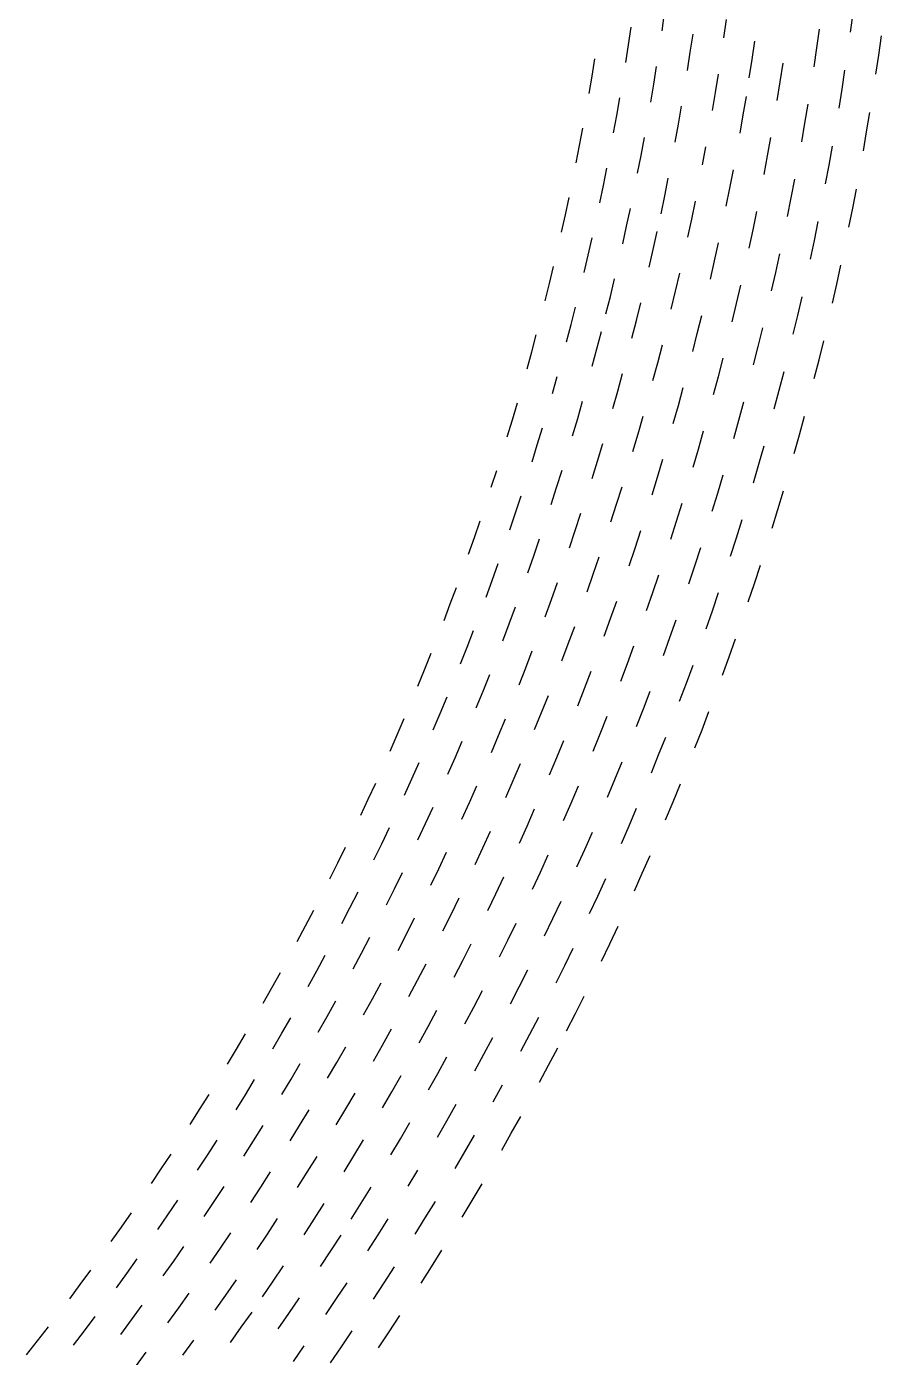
# Model space of a CAD drawing. Header units: metres. Extents: x -298 to 300, y -298 to 299.
# Drawn here: x 212.1 to 294.3, y -168 to -40 of the extents above; entities that cross this region are included whole.
import ezdxf

# ---------------------------------------------------------------- set-up
doc = ezdxf.new("R2010")
doc.units = ezdxf.units.M

msp = doc.modelspace()

# ---------------------------------------------------------------- linework, layer by layer
for p, q in [((273.17627, -40.427044, -692.8203), (273.422, -38.709606, -692.8203)), ((279.12445, -41.091442, -692.8203), (279.37427, -39.33659, -692.8203)), ((291.28198, -40.563885, -692.8203), (291.5282, -38.732708, -692.8203)), ((269.9483, -41.788708, -692.8203), (270.20264, -40.091473, -692.8203)), ((275.8916, -42.494946, -692.8203), (276.1502, -40.760357, -692.8203)), ((288.04895, -42.071148, -692.8203), (288.3047, -40.260235, -692.8203)), ((293.9939, -42.754986, -692.8203), (294.25385, -40.906536, -692.8203)), ((269.6833, -43.484325, -692.8203), (269.9483, -41.788708, -692.8203)), ((281.83606, -43.19218, -692.8203), (282.099, -41.42027, -692.8203)), ((287.7818, -43.880444, -692.8203), (288.04895, -42.071148, -692.8203)), ((266.44116, -44.784466, -692.8203), (266.71442, -43.109173, -692.8203)), ((275.62207, -44.227886, -692.8203), (275.8916, -42.494946, -692.8203)), ((281.562, -44.962475, -692.8203), (281.83606, -43.19218, -692.8203)), ((293.72235, -44.601757, -692.8203), (293.9939, -42.754986, -692.8203)), ((266.15747, -46.45802, -692.8203), (266.44116, -44.784466, -692.8203)), ((272.3745, -45.569805, -692.8203), (272.65247, -43.85722, -692.8203)), ((278.30908, -46.346172, -692.8203), (278.59192, -44.596294, -692.8203)), ((284.53253, -45.326366, -692.8203), (284.80884, -43.537457, -692.8203)), ((290.47443, -46.04777, -692.8203), (290.75507, -44.221508, -692.8203)), ((272.0857, -47.28062, -692.8203), (272.3745, -45.569805, -692.8203)), ((284.245, -47.113567, -692.8203), (284.53253, -45.326366, -692.8203)), ((290.18225, -47.872265, -692.8203), (290.47443, -46.04777, -692.8203)), ((268.82446, -48.560802, -692.8203), (269.12134, -46.870434, -692.8203)), ((278.01526, -48.09425, -692.8203), (278.30908, -46.346172, -692.8203)), ((280.9806, -48.497692, -692.8203), (281.27686, -46.73097, -692.8203)), ((268.51697, -50.24928, -692.8203), (268.82446, -48.560802, -692.8203)), ((274.74817, -49.41615, -692.8203), (275.0503, -47.68855, -692.8203)), ((280.67328, -50.262554, -692.8203), (280.9806, -48.497692, -692.8203)), ((286.91235, -49.297894, -692.8203), (287.2135, -47.493908, -692.8203)), ((292.83813, -50.13145, -692.8203), (293.14447, -48.29005, -692.8203)), ((265.24316, -51.467632, -692.8203), (265.5584, -49.799664, -692.8203)), ((274.43512, -51.141827, -692.8203), (274.74817, -49.41615, -692.8203)), ((286.5998, -51.099987, -692.8203), (286.91235, -49.297894, -692.8203)), ((271.15485, -52.401806, -692.8203), (271.47583, -50.696667, -692.8203)), ((283.3152, -52.46388, -692.8203), (283.63635, -50.682384, -692.8203)), ((292.52026, -51.970898, -692.8203), (292.83813, -50.13145, -692.8203)), ((264.91748, -53.133617, -692.8203), (265.24316, -51.467632, -692.8203)), ((270.82312, -54.1049, -692.8203), (271.15485, -52.401806, -692.8203)), ((277.0681, -53.327038, -692.8203), (277.39478, -51.58476, -692.8203)), ((282.9829, -54.24336, -692.8203), (283.3152, -52.46388, -692.8203)), ((289.23706, -53.334362, -692.8203), (289.5636, -51.515636, -692.8203)), ((267.53076, -55.302807, -692.8203), (267.87012, -53.620373, -692.8203)), ((288.89917, -55.151012, -692.8203), (289.23706, -53.334362, -692.8203)), ((273.4311, -56.306744, -692.8203), (273.7766, -54.5872, -692.8203)), ((279.6847, -55.545116, -692.8203), (280.02527, -53.786327, -692.8203)), ((285.59442, -56.49409, -692.8203), (285.94086, -54.698162, -692.8203)), ((267.1809, -56.983105, -692.8203), (267.53076, -55.302807, -692.8203)), ((279.33307, -57.30174, -692.8203), (279.6847, -55.545116, -692.8203)), ((291.4973, -57.47685, -692.8203), (291.84985, -55.643658, -692.8203)), ((263.87756, -58.118877, -692.8203), (264.23462, -56.4593, -692.8203)), ((269.76392, -59.201305, -692.8203), (270.1277, -57.50471, -692.8203)), ((273.07483, -58.02409, -692.8203), (273.4311, -56.306744, -692.8203)), ((276.0224, -58.54124, -692.8203), (276.38184, -56.80537, -692.8203)), ((285.2367, -58.287853, -692.8203), (285.59442, -56.49409, -692.8203)), ((291.1333, -59.30778, -692.8203), (291.4973, -57.47685, -692.8203)), ((263.51007, -59.776226, -692.8203), (263.87756, -58.118877, -692.8203)), ((275.65198, -60.274853, -692.8203), (276.0224, -58.54124, -692.8203)), ((281.91882, -59.56886, -692.8203), (282.28467, -57.79591, -692.8203)), ((287.81702, -60.58784, -692.8203), (288.1891, -58.777843, -692.8203)), ((269.38947, -60.89558, -692.8203), (269.76392, -59.201305, -692.8203)), ((272.32983, -61.451946, -692.8203), (272.7077, -59.739178, -692.8203)), ((281.54187, -61.33949, -692.8203), (281.91882, -59.56886, -692.8203)), ((266.068, -62.01048, -692.8203), (266.44952, -60.337017, -692.8203)), ((278.21204, -62.558025, -692.8203), (278.59674, -60.80827, -692.8203)), ((287.43347, -62.39552, -692.8203), (287.81702, -60.58784, -692.8203)), ((265.67603, -63.68153, -692.8203), (266.068, -62.01048, -692.8203)), ((271.94128, -63.162334, -692.8203), (272.32983, -61.451946, -692.8203)), ((277.8164, -64.305336, -692.8203), (278.21204, -62.558025, -692.8203)), ((284.09607, -63.655224, -692.8203), (284.48755, -61.86848, -692.8203)), ((262.34515, -64.73402, -692.8203), (262.74384, -63.083843, -692.8203)), ((274.4756, -65.46131, -692.8203), (274.87854, -63.734936, -692.8203)), ((283.69336, -65.43946, -692.8203), (284.09607, -63.655224, -692.8203)), ((289.9723, -64.78651, -692.8203), (290.37073, -62.96269, -692.8203)), ((261.9361, -66.38166, -692.8203), (262.34515, -64.73402, -692.8203)), ((268.2024, -65.964, -692.8203), (268.6087, -64.276985, -692.8203)), ((280.34436, -66.63679, -692.8203), (280.75464, -64.87351, -692.8203)), ((289.56238, -66.607796, -692.8203), (289.9723, -64.78651, -692.8203)), ((267.78552, -67.648415, -692.8203), (268.2024, -65.964, -692.8203)), ((274.0617, -67.18513, -692.8203), (274.4756, -65.46131, -692.8203)), ((286.21503, -67.80366, -692.8203), (286.6325, -66.00349, -692.8203)), ((264.43713, -68.67957, -692.8203), (264.8606, -67.01612, -692.8203)), ((270.71106, -68.27848, -692.8203), (271.13184, -66.57566, -692.8203)), ((276.5636, -69.53199, -692.8203), (276.99207, -67.7924, -692.8203)), ((279.92297, -68.39744, -692.8203), (280.34436, -66.63679, -692.8203)), ((285.7862, -69.60117, -692.8203), (286.21503, -67.80366, -692.8203)), ((264.00323, -70.34031, -692.8203), (264.43713, -68.67957, -692.8203)), ((270.27954, -69.978645, -692.8203), (270.71106, -68.27848, -692.8203)), ((282.4181, -70.77668, -692.8203), (282.85437, -69.00028, -692.8203)), ((260.6469, -71.308846, -692.8203), (261.08698, -69.669136, -692.8203)), ((266.92004, -71.009285, -692.8203), (267.35803, -69.33021, -692.8203)), ((276.12408, -71.2689, -692.8203), (276.5636, -69.53199, -692.8203)), ((288.26392, -72.055824, -692.8203), (288.70813, -70.24253, -692.8203)), ((260.1966, -72.94575, -692.8203), (260.6469, -71.308846, -692.8203)), ((266.47144, -72.685616, -692.8203), (266.92004, -71.009285, -692.8203)), ((272.75525, -72.340645, -692.8203), (273.20154, -70.624886, -692.8203)), ((281.9707, -72.55033, -692.8203), (282.4181, -70.77668, -692.8203)), ((272.29822, -74.0536, -692.8203), (272.75525, -72.340645, -692.8203)), ((278.59265, -73.663185, -692.8203), (279.04712, -71.91071, -692.8203)), ((287.80835, -73.86634, -692.8203), (288.26392, -72.055824, -692.8203)), ((262.63904, -75.305855, -692.8203), (263.1042, -73.65351, -692.8203)), ((268.92108, -75.06248, -692.8203), (269.38452, -73.370705, -692.8203)), ((278.1272, -75.41279, -692.8203), (278.59265, -73.663185, -692.8203)), ((284.43213, -74.97721, -692.8203), (284.89478, -73.18803, -692.8203)), ((268.44696, -76.75132, -692.8203), (268.92108, -75.06248, -692.8203)), ((274.74023, -76.462654, -692.8203), (275.2124, -74.73429, -692.8203)), ((283.95825, -76.763466, -692.8203), (284.43213, -74.97721, -692.8203)), ((258.78394, -77.83918, -692.8203), (259.26508, -76.211006, -692.8203)), ((265.06262, -77.69727, -692.8203), (265.54272, -76.02967, -692.8203)), ((274.2572, -78.18803, -692.8203), (274.74023, -76.462654, -692.8203)), ((280.5617, -77.85404, -692.8203), (281.04248, -76.08909, -692.8203)), ((258.2926, -79.46436, -692.8203), (258.78394, -77.83918, -692.8203)), ((264.57202, -79.361885, -692.8203), (265.06262, -77.69727, -692.8203)), ((270.86255, -79.17487, -692.8203), (271.3518, -77.47077, -692.8203)), ((280.06982, -79.615974, -692.8203), (280.5617, -77.85404, -692.8203)), ((286.3734, -79.28022, -692.8203), (286.86304, -77.478584, -692.8203)), ((261.18146, -80.24494, -692.8203), (261.67767, -78.60163, -692.8203)), ((270.36255, -80.87586, -692.8203), (270.86255, -79.17487, -692.8203)), ((276.66492, -80.643654, -692.8203), (277.16327, -78.90308, -692.8203)), ((285.87244, -81.07877, -692.8203), (286.3734, -79.28022, -692.8203)), ((260.67493, -81.88514, -692.8203), (261.18146, -80.24494, -692.8203)), ((266.96112, -81.79963, -692.8203), (267.46698, -80.11994, -692.8203)), ((282.46948, -82.10398, -692.8203), (282.97693, -80.32691, -692.8203)), ((266.4447, -83.47608, -692.8203), (266.96112, -81.79963, -692.8203)), ((272.7433, -83.34559, -692.8203), (273.2588, -81.629555, -692.8203)), ((276.15552, -82.38108, -692.8203), (276.66492, -80.643654, -692.8203)), ((256.75732, -84.32096, -692.8203), (257.2793, -82.7053, -692.8203)), ((263.0376, -84.3368, -692.8203), (263.5595, -82.68171, -692.8203)), ((278.52795, -84.88282, -692.8203), (279.05298, -83.13044, -692.8203)), ((281.95087, -83.877846, -692.8203), (282.46948, -82.10398, -692.8203)), ((262.50537, -85.988625, -692.8203), (263.0376, -84.3368, -692.8203)), ((268.79858, -85.95963, -692.8203), (269.33057, -84.26832, -692.8203)), ((272.21704, -85.05836, -692.8203), (272.7433, -83.34559, -692.8203)), ((259.09363, -86.78626, -692.8203), (259.63098, -85.15586, -692.8203)), ((277.99194, -86.631905, -692.8203), (278.52795, -84.88282, -692.8203)), ((284.30176, -86.45512, -692.8203), (284.83655, -84.66627, -692.8203)), ((258.54602, -88.41328, -692.8203), (259.09363, -86.78626, -692.8203)), ((264.8324, -88.485695, -692.8203), (265.38037, -86.81919, -692.8203)), ((268.25598, -87.64759, -692.8203), (268.79858, -85.95963, -692.8203)), ((274.5622, -87.57377, -692.8203), (275.1042, -85.8462, -692.8203)), ((283.75574, -88.24058, -692.8203), (284.30176, -86.45512, -692.8203)), ((255.13078, -89.14793, -692.8203), (255.68309, -87.542336, -692.8203)), ((274.00934, -89.29792, -692.8203), (274.5622, -87.57377, -692.8203)), ((280.3283, -89.17948, -692.8203), (280.88025, -87.41566, -692.8203)), ((254.5684, -90.75004, -692.8203), (255.13078, -89.14793, -692.8203)), ((260.8463, -90.92362, -692.8203), (261.40967, -89.28208, -692.8203)), ((264.27405, -90.14872, -692.8203), (264.8324, -88.485695, -692.8203)), ((270.5739, -90.17643, -692.8203), (271.13232, -88.47382, -692.8203)), ((279.76526, -90.93983, -692.8203), (280.3283, -89.17948, -692.8203)), ((270.00476, -91.87553, -692.8203), (270.5739, -90.17643, -692.8203)), ((276.3181, -91.85853, -692.8203), (276.88702, -90.11982, -692.8203)), ((256.84204, -93.27335, -692.8203), (257.42017, -91.6569, -692.8203)), ((260.2727, -92.56159, -692.8203), (260.8463, -90.92362, -692.8203)), ((266.5647, -92.69068, -692.8203), (267.13904, -91.01319, -692.8203)), ((275.73828, -93.593666, -692.8203), (276.3181, -91.85853, -692.8203)), ((282.0504, -93.575966, -692.8203), (282.63, -91.80106, -692.8203)), ((256.25366, -94.88618, -692.8203), (256.84204, -93.27335, -692.8203)), ((265.97986, -94.36457, -692.8203), (266.5647, -92.69068, -692.8203)), ((272.28595, -94.449135, -692.8203), (272.87122, -92.735664, -692.8203)), ((252.82103, -95.53483, -692.8203), (253.4135, -93.94355, -692.8203)), ((262.53625, -95.11643, -692.8203), (263.12592, -93.46415, -692.8203)), ((271.68994, -96.15891, -692.8203), (272.28595, -94.449135, -692.8203)), ((278.0099, -96.19926, -692.8203), (278.60602, -94.449776, -692.8203)), ((281.45972, -95.347206, -692.8203), (282.0504, -93.575966, -692.8203)), ((252.21849, -97.12238, -692.8203), (252.82103, -95.53483, -692.8203)), ((258.4901, -97.45356, -692.8203), (259.0946, -95.82664, -692.8203)), ((261.93628, -96.76496, -692.8203), (262.53625, -95.11643, -692.8203)), ((268.23346, -96.950905, -692.8203), (268.83453, -95.262825, -692.8203)), ((267.62183, -98.63523, -692.8203), (268.23346, -96.950905, -692.8203)), ((273.9336, -98.7768, -692.8203), (274.54602, -97.052864, -692.8203)), ((277.4027, -97.944954, -692.8203), (278.0099, -96.19926, -692.8203)), ((254.42796, -99.702095, -692.8203), (255.04662, -98.10059, -692.8203)), ((257.8755, -99.0767, -692.8203), (258.4901, -97.45356, -692.8203)), ((264.16235, -99.36378, -692.8203), (264.7787, -97.70118, -692.8203)), ((253.79924, -101.29969, -692.8203), (254.42796, -99.702095, -692.8203)), ((263.53552, -101.02247, -692.8203), (264.16235, -99.36378, -692.8203)), ((269.83752, -101.26542, -692.8203), (270.4657, -99.56715, -692.8203)), ((273.3103, -100.496895, -692.8203), (273.9336, -98.7768, -692.8203)), ((279.62073, -100.63828, -692.8203), (280.2448, -98.878426, -692.8203)), ((250.35136, -101.861946, -692.8203), (250.98369, -100.28599, -692.8203)), ((260.0741, -101.68766, -692.8203), (260.70514, -100.05067, -692.8203)), ((278.98566, -102.39417, -692.8203), (279.62073, -100.63828, -692.8203)), ((249.70915, -103.43394, -692.8203), (250.35136, -101.861946, -692.8203)), ((255.97044, -103.92252, -692.8203), (256.61566, -102.311226, -692.8203)), ((259.43286, -103.32069, -692.8203), (260.0741, -101.68766, -692.8203)), ((265.7234, -103.66471, -692.8203), (266.36676, -101.992195, -692.8203)), ((269.19873, -102.959755, -692.8203), (269.83752, -101.26542, -692.8203)), ((275.5157, -103.15879, -692.8203), (276.15564, -101.42481, -692.8203)), ((274.86487, -104.88877, -692.8203), (275.5157, -103.15879, -692.8203)), ((251.85301, -106.0684, -692.8203), (252.51176, -104.48292, -692.8203)), ((255.31517, -105.52976, -692.8203), (255.97044, -103.92252, -692.8203)), ((261.5929, -105.97465, -692.8203), (262.2508, -104.32801, -692.8203)), ((265.06958, -105.3332, -692.8203), (265.7234, -103.66471, -692.8203)), ((271.37585, -105.63328, -692.8203), (272.0315, -103.92521, -692.8203)), ((251.18431, -107.64976, -692.8203), (251.85301, -106.0684, -692.8203)), ((260.92456, -107.617165, -692.8203), (261.5929, -105.97465, -692.8203)), ((270.7096, -107.33723, -692.8203), (271.37585, -105.63328, -692.8203)), ((277.01428, -107.63758, -692.8203), (277.68237, -105.8939, -692.8203)), ((247.72337, -108.12531, -692.8203), (248.39513, -106.56565, -692.8203)), ((257.4475, -108.19523, -692.8203), (258.1195, -106.57453, -692.8203)), ((267.2185, -108.01832, -692.8203), (267.88916, -106.33625, -692.8203)), ((247.04185, -109.6807, -692.8203), (247.72337, -108.12531, -692.8203)), ((253.28893, -110.32642, -692.8203), (253.97441, -108.73176, -692.8203)), ((256.76538, -109.81168, -692.8203), (257.4475, -108.19523, -692.8203)), ((263.04535, -110.31361, -692.8203), (263.73053, -108.65769, -692.8203)), ((266.5373, -109.69611, -692.8203), (267.2185, -108.01832, -692.8203)), ((272.8473, -110.05378, -692.8203), (273.53064, -108.33631, -692.8203)), ((276.3352, -109.37702, -692.8203), (277.01428, -107.63758, -692.8203)), ((249.11876, -112.36829, -692.8203), (249.81718, -110.79975, -692.8203)), ((252.59349, -111.916756, -692.8203), (253.28893, -110.32642, -692.8203)), ((258.85803, -112.51917, -692.8203), (259.55713, -110.88947, -692.8203)), ((262.3498, -111.96522, -692.8203), (263.04535, -110.31361, -692.8203)), ((268.64655, -112.42359, -692.8203), (269.34485, -110.73243, -692.8203)), ((272.1532, -111.766914, -692.8203), (272.8473, -110.05378, -692.8203)), ((248.41057, -113.93241, -692.8203), (249.11876, -112.36829, -692.8203)), ((258.14862, -114.14442, -692.8203), (258.85803, -112.51917, -692.8203)), ((267.93762, -114.1103, -692.8203), (268.64655, -112.42359, -692.8203)), ((244.9387, -114.3209, -692.8203), (245.64946, -112.77857, -692.8203)), ((254.65807, -114.63502, -692.8203), (255.37059, -113.031624, -692.8203)), ((264.43054, -114.70353, -692.8203), (265.14325, -113.038795, -692.8203)), ((274.23254, -114.569466, -692.8203), (274.94434, -112.843025, -692.8203)), ((244.21825, -115.85874, -692.8203), (244.9387, -114.3209, -692.8203)), ((250.44719, -116.66117, -692.8203), (251.17259, -115.084175, -692.8203)), ((253.93547, -116.233864, -692.8203), (254.65807, -114.63502, -692.8203)), ((263.70728, -116.36378, -692.8203), (264.43054, -114.70353, -692.8203)), ((273.51, -116.29136, -692.8203), (274.23254, -114.569466, -692.8203)), ((260.20093, -116.89338, -692.8203), (260.9275, -115.255135, -692.8203)), ((270.00635, -116.87977, -692.8203), (270.73267, -115.17997, -692.8203)), ((246.22704, -118.597755, -692.8203), (246.96465, -117.04719, -692.8203)), ((249.71196, -118.23359, -692.8203), (250.44719, -116.66117, -692.8203)), ((255.9594, -118.99317, -692.8203), (256.69934, -117.38148, -692.8203)), ((259.46405, -118.52705, -692.8203), (260.20093, -116.89338, -692.8203)), ((265.7473, -119.14344, -692.8203), (266.48798, -117.47028, -692.8203)), ((269.2694, -118.57499, -692.8203), (270.00635, -116.87977, -692.8203)), ((241.99907, -120.44483, -692.8203), (242.7484, -118.920784, -692.8203)), ((245.47966, -120.143654, -692.8203), (246.22704, -118.597755, -692.8203)), ((255.2094, -120.60017, -692.8203), (255.9594, -118.99317, -692.8203)), ((251.70757, -121.00294, -692.8203), (252.46019, -119.417915, -692.8203)), ((261.47528, -121.31684, -692.8203), (262.22968, -119.67048, -692.8203)), ((264.99622, -120.81187, -692.8203), (265.7473, -119.14344, -692.8203)), ((271.27747, -121.42948, -692.8203), (272.0324, -119.72144, -692.8203)), ((241.24022, -121.96418, -692.8203), (241.99907, -120.44483, -692.8203)), ((247.44707, -122.92277, -692.8203), (248.21184, -121.36445, -692.8203)), ((250.94499, -122.5832, -692.8203), (251.70757, -121.00294, -692.8203)), ((260.71057, -122.95847, -692.8203), (261.47528, -121.31684, -692.8203)), ((270.51178, -123.13276, -692.8203), (271.27747, -121.42948, -692.8203)), ((257.1919, -123.39985, -692.8203), (257.95953, -121.78034, -692.8203)), ((266.9947, -123.632515, -692.8203), (267.76355, -121.95142, -692.8203)), ((243.17943, -124.752846, -692.8203), (243.95586, -123.22126, -692.8203)), ((246.67247, -124.476295, -692.8203), (247.44707, -122.92277, -692.8203)), ((252.89891, -125.392525, -692.8203), (253.67912, -123.799904, -692.8203)), ((256.41418, -125.014565, -692.8203), (257.1919, -123.39985, -692.8203)), ((266.21533, -125.308754, -692.8203), (266.9947, -123.632515, -692.8203)), ((238.90636, -126.49323, -692.8203), (239.69383, -124.98841, -692.8203)), ((242.39342, -126.27955, -692.8203), (243.17943, -124.752846, -692.8203)), ((252.10875, -126.98026, -692.8203), (252.89891, -125.392525, -692.8203)), ((262.68005, -125.78858, -692.8203), (263.46252, -124.13453, -692.8203)), ((238.10954, -127.99308, -692.8203), (238.90636, -126.49323, -692.8203)), ((248.59789, -127.29496, -692.8203), (249.39012, -125.72929, -692.8203)), ((258.35468, -127.8541, -692.8203), (259.15027, -126.22715, -692.8203)), ((261.8872, -127.43769, -692.8203), (262.68005, -125.78858, -692.8203)), ((268.15076, -128.2134, -692.8203), (268.94843, -126.52479, -692.8203)), ((244.29039, -129.10732, -692.8203), (245.0941, -127.56861, -692.8203)), ((247.79576, -128.85567, -692.8203), (248.59789, -127.29496, -692.8203)), ((257.5489, -129.47603, -692.8203), (258.35468, -127.8541, -692.8203)), ((243.47697, -130.64095, -692.8203), (244.29039, -129.10732, -692.8203)), ((254.02025, -129.829, -692.8203), (254.8283, -128.22917, -692.8203)), ((263.8142, -130.30772, -692.8203), (264.625, -128.64644, -692.8203)), ((267.34253, -129.89696, -692.8203), (268.15076, -128.2134, -692.8203)), ((239.97807, -130.82967, -692.8203), (240.79271, -129.31801, -692.8203)), ((249.67845, -131.71327, -692.8203), (250.49846, -130.1407, -692.8203)), ((253.20213, -131.42366, -692.8203), (254.02025, -129.829, -692.8203)), ((262.99292, -131.96391, -692.8203), (263.8142, -130.30772, -692.8203)), ((235.66252, -132.4623, -692.8203), (236.48753, -130.97768, -692.8203)), ((239.15392, -132.3362, -692.8203), (239.97807, -130.82967, -692.8203)), ((248.84856, -133.28069, -692.8203), (249.67845, -131.71327, -692.8203)), ((259.44666, -132.35481, -692.8203), (260.2705, -130.7209, -692.8203)), ((234.82817, -133.94173, -692.8203), (235.66252, -132.4623, -692.8203)), ((245.33086, -133.50716, -692.8203), (246.16222, -131.9618, -692.8203)), ((255.0706, -134.31114, -692.8203), (255.90685, -132.70464, -692.8203)), ((258.61255, -133.98354, -692.8203), (259.44666, -132.35481, -692.8203)), ((240.97911, -135.2108, -692.8203), (241.82133, -133.69273, -692.8203)), ((244.48979, -135.04726, -692.8203), (245.33086, -133.50716, -692.8203)), ((254.22429, -135.91237, -692.8203), (255.0706, -134.31114, -692.8203)), ((264.85437, -134.91682, -692.8203), (265.69427, -133.24873, -692.8203)), ((236.62486, -136.82442, -692.8203), (237.47728, -135.33363, -692.8203)), ((240.12743, -136.72359, -692.8203), (240.97911, -135.2108, -692.8203)), ((250.68785, -136.17659, -692.8203), (251.53593, -134.59755, -692.8203)), ((260.46674, -136.90117, -692.8203), (261.3191, -135.2607, -692.8203)), ((264.00403, -136.57964, -692.8203), (264.85437, -134.91682, -692.8203)), ((232.26952, -138.34819, -692.8203), (233.13164, -136.88472, -692.8203)), ((235.76305, -138.30983, -692.8203), (236.62486, -136.82442, -692.8203)), ((246.30003, -137.95134, -692.8203), (247.15935, -136.3998, -692.8203)), ((249.82994, -137.75032, -692.8203), (250.68785, -136.17659, -692.8203)), ((259.60406, -138.53627, -692.8203), (260.46674, -136.90117, -692.8203)), ((241.90868, -139.63554, -692.8203), (242.77867, -138.11153, -692.8203)), ((245.43102, -139.49745, -692.8203), (246.30003, -137.95134, -692.8203)), ((256.04907, -138.838, -692.8203), (256.91376, -137.22523, -692.8203)), ((231.3983, -139.80623, -692.8203), (232.26952, -138.34819, -692.8203)), ((251.62523, -140.68388, -692.8203), (252.50157, -139.09883, -692.8203)), ((255.1743, -140.44533, -692.8203), (256.04907, -138.838, -692.8203)), ((262.2721, -139.88905, -692.8203), (263.14325, -138.23708, -692.8203)), ((237.51543, -141.22945, -692.8203), (238.3955, -139.73293, -692.8203)), ((241.0291, -141.1541, -692.8203), (241.90868, -139.63554, -692.8203)), ((250.73894, -142.26341, -692.8203), (251.62523, -140.68388, -692.8203)), ((261.3905, -141.5356, -692.8203), (262.2721, -139.88905, -692.8203)), ((233.12187, -142.73323, -692.8203), (234.01152, -141.2643, -692.8203)), ((236.6259, -142.72035, -692.8203), (237.51543, -141.22945, -692.8203)), ((247.19688, -142.43874, -692.8203), (248.0844, -140.88142, -692.8203)), ((256.9546, -143.40868, -692.8203), (257.8479, -141.79005, -692.8203)), ((228.7296, -144.14725, -692.8203), (229.62828, -142.70583, -692.8203)), ((232.22295, -144.19658, -692.8203), (233.12187, -142.73323, -692.8203)), ((242.7658, -144.10278, -692.8203), (243.6638, -142.57326, -692.8203)), ((246.29967, -143.99046, -692.8203), (247.19688, -142.43874, -692.8203)), ((227.82188, -145.583, -692.8203), (228.7296, -144.14725, -692.8203)), ((238.33342, -145.67625, -692.8203), (239.24144, -144.1745, -692.8203)), ((241.85814, -145.62666, -692.8203), (242.7658, -144.10278, -692.8203)), ((252.48955, -145.23401, -692.8203), (253.39452, -143.64339, -692.8203)), ((233.90141, -147.15938, -692.8203), (234.81883, -145.68541, -692.8203)), ((237.41594, -147.17229, -692.8203), (238.33342, -145.67625, -692.8203)), ((248.02061, -146.96828, -692.8203), (248.93657, -145.40569, -692.8203)), ((251.57463, -146.81892, -692.8203), (252.48955, -145.23401, -692.8203)), ((258.6839, -146.44154, -692.8203), (259.59637, -144.81189, -692.8203)), ((229.47136, -148.55243, -692.8203), (230.39769, -147.10625, -692.8203)), ((232.97472, -148.62756, -692.8203), (233.90141, -147.15938, -692.8203)), ((243.54955, -148.61147, -692.8203), (244.47594, -147.07687, -692.8203)), ((247.09483, -148.52512, -692.8203), (248.02061, -146.96828, -692.8203)), ((254.21361, -148.23042, -692.8203), (255.13737, -146.6289, -692.8203)), ((257.76123, -148.06546, -692.8203), (258.6839, -146.44154, -692.8203)), ((225.04485, -149.85574, -692.8203), (225.97948, -148.43732, -692.8203)), ((253.27977, -149.82613, -692.8203), (254.21361, -148.23042, -692.8203)), ((228.53593, -149.9928, -692.8203), (229.47136, -148.55243, -692.8203)), ((239.07787, -150.16377, -692.8203), (240.01414, -148.65721, -692.8203)), ((242.61351, -150.14018, -692.8203), (243.54955, -148.61147, -692.8203)), ((224.1013, -151.26831, -692.8203), (225.04485, -149.85574, -692.8203)), ((234.60728, -151.62547, -692.8203), (235.55284, -150.14696, -692.8203)), ((238.13219, -151.6644, -692.8203), (239.07787, -150.16377, -692.8203)), ((248.77025, -151.53882, -692.8203), (249.71495, -149.97139, -692.8203)), ((230.13933, -152.99689, -692.8203), (231.09361, -151.54639, -692.8203)), ((233.65245, -153.09804, -692.8203), (234.60728, -151.62547, -692.8203)), ((244.25908, -153.16039, -692.8203), (245.2141, -151.62122, -692.8203)), ((254.93211, -152.90205, -692.8203), (255.88524, -151.29578, -692.8203)), ((225.67564, -154.27832, -692.8203), (226.63805, -152.85579, -692.8203)), ((229.17601, -154.44139, -692.8203), (230.13933, -152.99689, -692.8203)), ((239.74803, -154.69081, -692.8203), (240.71275, -153.17993, -692.8203)), ((243.29442, -154.69351, -692.8203), (244.25908, -153.16039, -692.8203)), ((250.41844, -154.57768, -692.8203), (251.38219, -152.99982, -692.8203)), ((253.9688, -154.50233, -692.8203), (254.93211, -152.90205, -692.8203)), ((221.2177, -155.47011, -692.8203), (222.18773, -154.07553, -692.8203)), ((224.70427, -155.69478, -692.8203), (225.67564, -154.27832, -692.8203)), ((235.2387, -156.1304, -692.8203), (236.21257, -154.64778, -692.8203)), ((238.77385, -156.1956, -692.8203), (239.74803, -154.69081, -692.8203)), ((245.87737, -156.20517, -692.8203), (246.85143, -154.65578, -692.8203)), ((249.44481, -156.14946, -692.8203), (250.41844, -154.57768, -692.8203)), ((220.23888, -156.85857, -692.8203), (221.2177, -155.47011, -692.8203)), ((230.73271, -157.47945, -692.8203), (231.7152, -156.02509, -692.8203)), ((226.23161, -158.73827, -692.8203), (227.22209, -157.31213, -692.8203)), ((234.2556, -157.60686, -692.8203), (235.2387, -156.1304, -692.8203)), ((241.33635, -157.74152, -692.8203), (242.32018, -156.2206, -692.8203)), ((244.89354, -157.74844, -692.8203), (245.87737, -156.20517, -692.8203)), ((221.73705, -159.90724, -692.8203), (222.73491, -158.5093, -692.8203)), ((229.74113, -158.9276, -692.8203), (230.73271, -157.47945, -692.8203)), ((240.343, -159.25626, -692.8203), (241.33635, -157.74152, -692.8203)), ((251.0189, -159.2665, -692.8203), (252.01219, -157.6846, -692.8203)), ((217.25047, -160.98677, -692.8203), (218.25523, -159.61696, -692.8203)), ((220.73033, -161.29892, -692.8203), (221.73705, -159.90724, -692.8203)), ((225.23222, -160.15816, -692.8203), (226.23161, -158.73827, -692.8203)), ((235.79478, -160.67297, -692.8203), (236.79723, -159.18675, -692.8203)), ((246.46483, -160.82782, -692.8203), (247.46794, -159.2746, -692.8203)), ((250.01573, -160.84212, -692.8203), (251.0189, -159.2665, -692.8203)), ((216.23705, -162.35027, -692.8203), (217.25047, -160.98677, -692.8203)), ((231.25066, -161.99892, -692.8203), (232.26146, -160.5412, -692.8203)), ((234.78307, -162.1529, -692.8203), (235.79478, -160.67297, -692.8203)), ((241.8842, -162.34082, -692.8203), (242.89696, -160.81631, -692.8203)), ((245.45195, -162.3747, -692.8203), (246.46483, -160.82782, -692.8203)), ((226.71208, -163.23444, -692.8203), (227.73082, -161.80516, -692.8203)), ((230.23064, -163.45027, -692.8203), (231.25066, -161.99892, -692.8203)), ((237.30595, -163.76268, -692.8203), (238.32774, -162.2669, -692.8203)), ((240.86186, -163.85893, -692.8203), (241.8842, -162.34082, -692.8203)), ((222.18065, -164.37988, -692.8203), (223.20671, -162.97902, -692.8203)), ((225.68443, -164.65729, -692.8203), (226.71208, -163.23444, -692.8203)), ((232.7318, -165.09354, -692.8203), (233.76207, -163.62642, -692.8203)), ((236.27477, -165.25204, -692.8203), (237.30595, -163.76268, -692.8203)), ((213.14568, -166.40224, -692.8203), (214.18462, -165.05804, -692.8203)), ((217.658, -165.43568, -692.8203), (218.69078, -164.06319, -692.8203)), ((221.14586, -165.77428, -692.8203), (222.18065, -164.37988, -692.8203)), ((246.94688, -165.53082, -692.8203), (247.97966, -163.97433, -692.8203)), ((216.61662, -166.80167, -692.8203), (217.658, -165.43568, -692.8203)), ((227.1162, -167.76562, -692.8203), (228.16344, -166.33368, -692.8203)), ((231.69237, -166.55415, -692.8203), (232.7318, -165.09354, -692.8203)), ((242.35521, -166.97688, -692.8203), (243.39708, -165.44931, -692.8203)), ((245.90434, -167.0808, -692.8203), (246.94688, -165.53082, -692.8203)), ((212.09825, -167.73988, -692.8203), (213.14568, -166.40224, -692.8203)), ((222.54796, -168.88681, -692.8203), (223.60228, -167.48354, -692.8203)), ((237.7379, -168.37442, -692.8203), (238.78868, -166.8758, -692.8203)), ((241.30376, -168.49788, -692.8203), (242.35521, -166.97688, -692.8203))]:
    msp.add_line(p, q)

doc.saveas('drawing.dxf')
